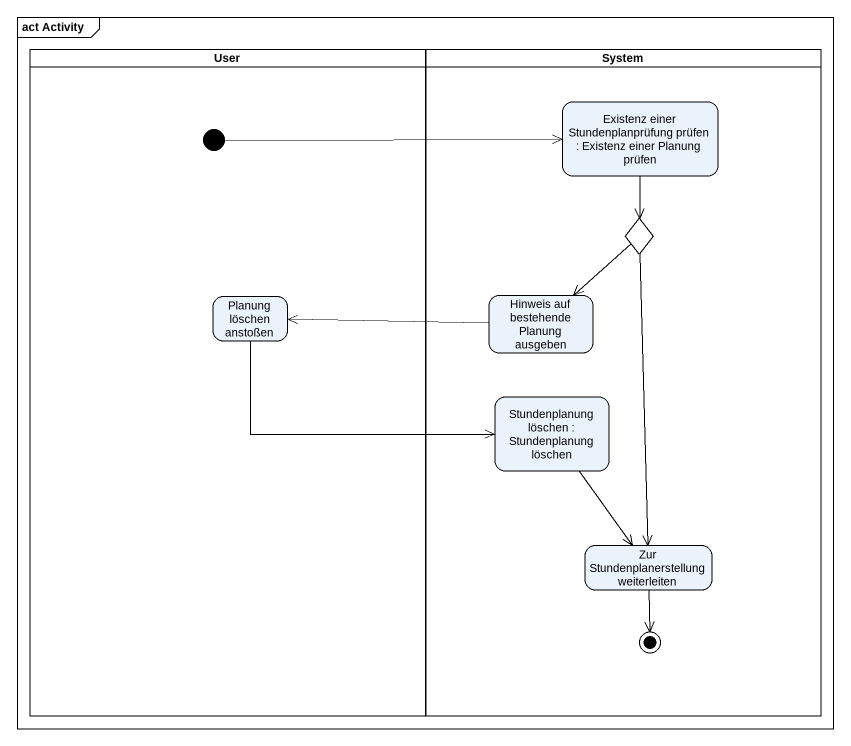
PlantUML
@startuml
mainframe act Activity
hide empty description
state User <<partition>> {
  state initial1 <<start>>
  state "Planung löschen anstoßen" as Planung_löschen_anstoßen
}
state System <<partition>> {
  state "Existenz einer Stundenplanprüfung prüfen : Existenz einer Planung prüfen" as Existenz_einer
  state choice1 <<choice>>
  state "Hinweis auf bestehende Planung ausgeben" as Hinweis_auf_bestehende
  state "Stundenplanung löschen : Stundenplanung löschen" as Stundenplanung_löschen
  state "Zur Stundenplanerstellung weiterleiten" as Zur_Stundenplanerstellung
  Zur_Stundenplanerstellung --> [*]
}
Existenz_einer --> choice1
initial1 -right-> Existenz_einer
choice1 --> Hinweis_auf_bestehende
choice1 --> Zur_Stundenplanerstellung
Planung_löschen_anstoßen -right-> Stundenplanung_löschen
Hinweis_auf_bestehende -left-> Planung_löschen_anstoßen
Stundenplanung_löschen --> Zur_Stundenplanerstellung
@enduml
